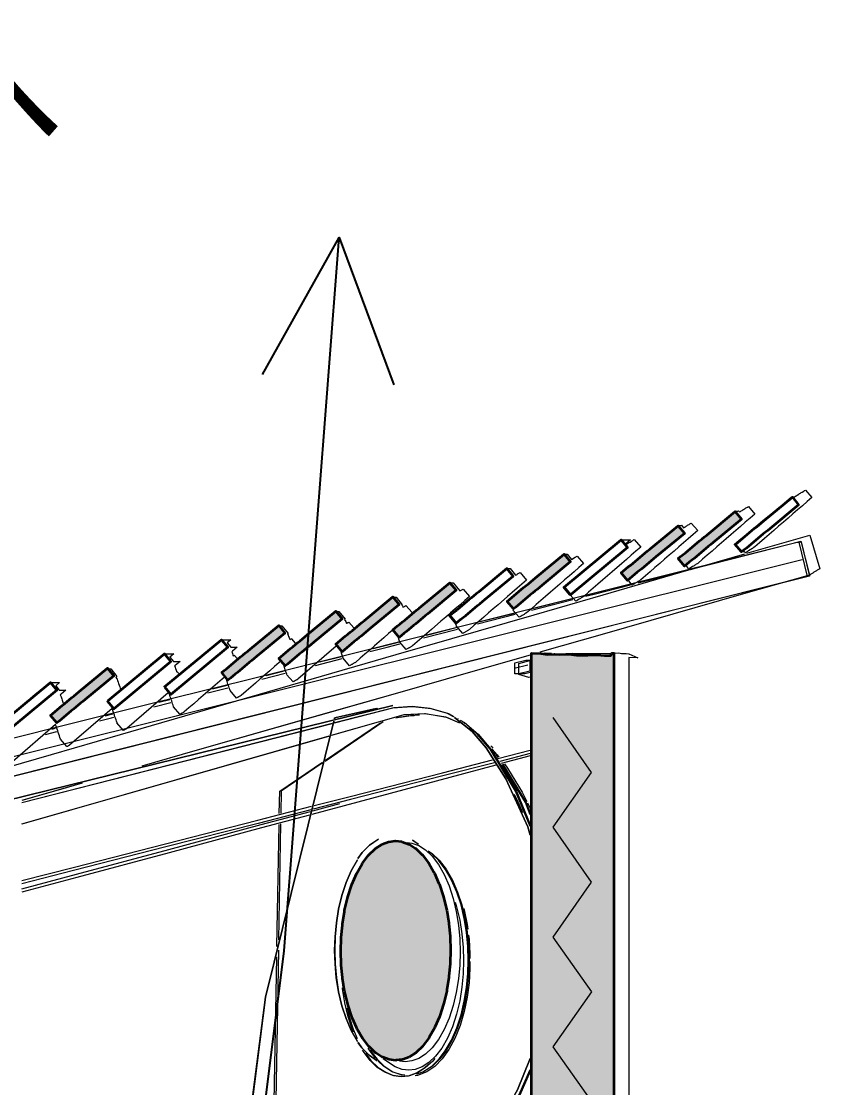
# Model space of a CAD drawing. Header units: millimetres. Extents: x 0 to 153524, y 0 to 59400.
# Drawn here: x 59021 to 60476, y 31650 to 33594 of the extents above; entities that cross this region are included whole.
import ezdxf

# ---------------------------------------------------------------- set-up
doc = ezdxf.new("R2010")
doc.units = ezdxf.units.MM
for name, color, linetype, lineweight in [('01_切断（構造・壁）', 7, 'Continuous', 35), ('03_切断（ガラス）', 5, 'Continuous', 13), ('05_断熱（仮）', 2, 'Continuous', 9), ('10_見えがかり', 7, 'Continuous', 13), ('12_見えがかり（ガラス）', 5, 'Continuous', 9)]:
    doc.layers.add(name, color=color, linetype=linetype, lineweight=lineweight)
doc.styles.add('JP', font='NotoSansCJKjp-Regular.otf')

msp = doc.modelspace()

# ---------------------------------------------------------------- hatches: boundary and pattern name
at = {"layer": '01_切断（構造・壁）'}
for points in [[(60217.9, 32614.7), (60217.9, 32614.7), (60222.2, 32618.3), (60226.6, 32621.9), (60230.9, 32625.4), (60235.2, 32629), (60239.5, 32632.6), (60243.9, 32636.2), (60248.2, 32639.8), (60252.5, 32643.3), (60256.9, 32646.9), (60261.2, 32650.5), (60265.5, 32654.1), (60269.8, 32657.7), (60321.8, 32700.6), (60321.8, 32700.6), (60321.8, 32700.6), (60333.3, 32686.8), (60333.2, 32686.7), (60281.3, 32643.8), (60277, 32640.2), (60272.6, 32636.6), (60268.3, 32633), (60264, 32629.5), (60259.7, 32625.9), (60255.3, 32622.3), (60251, 32618.7), (60246.7, 32615.1), (60242.4, 32611.6), (60238, 32608), (60233.7, 32604.4), (60229.4, 32600.8), (60229.4, 32600.8)], [(60125.4, 32574.9), (60125.4, 32574.9), (60113.9, 32588.7), (60118.2, 32592.3), (60122.6, 32595.9), (60126.9, 32599.5), (60131.2, 32603), (60135.5, 32606.6), (60139.9, 32610.2), (60144.2, 32613.8), (60148.5, 32617.4), (60152.9, 32621), (60157.2, 32624.5), (60161.5, 32628.1), (60165.8, 32631.7), (60217.8, 32674.6), (60217.8, 32674.7), (60217.8, 32674.7), (60229.3, 32660.8), (60229.2, 32660.7), (60177.3, 32617.8), (60173, 32614.2), (60168.6, 32610.7), (60164.3, 32607.1), (60160, 32603.5), (60155.7, 32599.9), (60151.3, 32596.3), (60147, 32592.8), (60142.7, 32589.2), (60138.4, 32585.6), (60134, 32582), (60129.7, 32578.4), (60125.4, 32574.9)], [(60009.8, 32622.7), (60009.8, 32622.7), (60021.3, 32608.9), (60021.2, 32608.8), (59969.3, 32565.9), (59965, 32562.3), (59960.7, 32558.7), (59956.3, 32555.1), (59952, 32551.6), (59947.7, 32548), (59943.3, 32544.4), (59939, 32540.8), (59934.7, 32537.2), (59930.4, 32533.7), (59926, 32530.1), (59921.7, 32526.5), (59917.4, 32522.9), (59917.4, 32522.9), (59905.9, 32536.8), (59910.2, 32540.4), (59914.6, 32544), (59918.9, 32547.5), (59923.2, 32551.1), (59927.5, 32554.7), (59931.9, 32558.3), (59936.2, 32561.9), (59940.5, 32565.4), (59944.9, 32569), (59949.2, 32572.6), (59953.5, 32576.2), (59957.9, 32579.8), (60009.8, 32622.7)], [(59801.8, 32570.8), (59801.8, 32570.8), (59813.3, 32556.9), (59813.2, 32556.9), (59761.3, 32513.9), (59757, 32510.4), (59752.7, 32506.8), (59748.3, 32503.2), (59744, 32499.6), (59739.7, 32496), (59735.3, 32492.5), (59731, 32488.9), (59726.7, 32485.3), (59722.4, 32481.7), (59718, 32478.1), (59713.7, 32474.6), (59709.4, 32471), (59709.4, 32471), (59697.9, 32484.9), (59702.2, 32488.4), (59706.6, 32492), (59710.9, 32495.6), (59715.2, 32499.2), (59719.5, 32502.8), (59723.9, 32506.3), (59728.2, 32509.9), (59732.5, 32513.5), (59736.9, 32517.1), (59741.2, 32520.7), (59745.5, 32524.2), (59749.9, 32527.8), (59801.8, 32570.8)], [(59697.8, 32544.8), (59697.8, 32544.8), (59709.3, 32531), (59709.2, 32530.9), (59657.3, 32488), (59653, 32484.4), (59648.7, 32480.8), (59644.3, 32477.2), (59640, 32473.6), (59635.7, 32470.1), (59631.3, 32466.5), (59627, 32462.9), (59622.7, 32459.3), (59618.4, 32455.7), (59614, 32452.2), (59609.7, 32448.6), (59605.4, 32445), (59605.4, 32445), (59593.9, 32458.9), (59598.2, 32462.5), (59602.6, 32466), (59606.9, 32469.6), (59611.2, 32473.2), (59615.5, 32476.8), (59619.9, 32480.4), (59624.2, 32483.9), (59628.5, 32487.5), (59632.9, 32491.1), (59637.2, 32494.7), (59641.5, 32498.3), (59645.9, 32501.9), (59697.8, 32544.8)], [(59489.9, 32432.9), (59489.9, 32432.9), (59494.2, 32436.5), (59498.6, 32440.1), (59502.9, 32443.7), (59507.2, 32447.2), (59511.5, 32450.8), (59515.9, 32454.4), (59520.2, 32458), (59524.5, 32461.6), (59528.9, 32465.1), (59533.2, 32468.7), (59537.5, 32472.3), (59541.9, 32475.9), (59593.8, 32518.8), (59593.8, 32518.9), (59593.8, 32518.9), (59605.3, 32505), (59605.2, 32504.9), (59553.3, 32462), (59549, 32458.4), (59544.7, 32454.8), (59540.3, 32451.3), (59536, 32447.7), (59531.7, 32444.1), (59527.3, 32440.5), (59523, 32436.9), (59518.7, 32433.4), (59514.4, 32429.8), (59510, 32426.2), (59505.7, 32422.6), (59501.4, 32419), (59501.4, 32419.1)], [(59489.8, 32492.9), (59489.8, 32492.9), (59501.3, 32479), (59501.2, 32479), (59449.3, 32436), (59445, 32432.5), (59440.7, 32428.9), (59436.3, 32425.3), (59432, 32421.7), (59427.7, 32418.1), (59423.3, 32414.5), (59419, 32411), (59414.7, 32407.4), (59410.4, 32403.8), (59406, 32400.2), (59401.7, 32396.7), (59397.4, 32393.1), (59397.4, 32393.1), (59385.9, 32406.9), (59390.2, 32410.5), (59394.6, 32414.1), (59398.9, 32417.7), (59403.2, 32421.3), (59407.5, 32424.8), (59411.9, 32428.4), (59416.2, 32432), (59420.5, 32435.6), (59424.9, 32439.2), (59429.2, 32442.8), (59433.5, 32446.3), (59437.9, 32449.9), (59489.8, 32492.9)], [(59950.2, 32358.7), (59950.2, 32442.3), (59967.5, 32441.6), (59979.9, 32440.2), (59992.3, 32440.5), (59992.3, 32440.5), (59992.7, 32440.5), (60001.5, 32440.1), (60018.6, 32440.4), (60032.2, 32438.9), (60043.8, 32439), (60053.3, 32438.5), (60070.3, 32439.1), (60083.5, 32438.3), (60095.3, 32438.2), (60096.7, 32442.1), (60099.9, 32442.3), (60100.2, 32442.3), (60100.2, 30335.5), (60100.2, 30250), (60099.2, 30250), (60098.9, 30250), (60084.5, 30250), (60078, 30250), (60060.7, 30250), (60052.6, 30250), (60038.8, 30250), (60023.7, 30250), (59998.3, 30250), (59989.1, 30250), (59985.8, 30250), (59950.2, 30250)], [(59177.8, 32415), (59177.8, 32415), (59189.3, 32401.1), (59189.2, 32401.1), (59137.3, 32358.1), (59133, 32354.5), (59128.7, 32351), (59124.3, 32347.4), (59120, 32343.8), (59115.7, 32340.2), (59111.3, 32336.6), (59107, 32333.1), (59102.7, 32329.5), (59098.4, 32325.9), (59094, 32322.3), (59089.7, 32318.7), (59085.4, 32315.2), (59085.4, 32315.2), (59073.9, 32329), (59078.2, 32332.6), (59082.6, 32336.2), (59086.9, 32339.8), (59091.2, 32343.4), (59095.5, 32346.9), (59099.9, 32350.5), (59104.2, 32354.1), (59108.5, 32357.7), (59112.9, 32361.3), (59117.2, 32364.8), (59121.5, 32368.4), (59125.9, 32372), (59177.8, 32415)], [(59802.2, 31924.3), (59802.9, 31902.2), (59802.9, 31900.2), (59802.3, 31878.2), (59802.2, 31876.1), (59800.1, 31853.5), (59799.9, 31851.4), (59796.2, 31828.7), (59795.9, 31826.6), (59790.6, 31804.4), (59790.2, 31802.4), (59783.3, 31781.5), (59782.7, 31779.5), (59774.4, 31760.5), (59773.6, 31758.8), (59764.1, 31742.2), (59763.2, 31740.7), (59752.8, 31727), (59751.8, 31725.7), (59740.8, 31715.2), (59739.7, 31714.2), (59728.4, 31706.9), (59727.3, 31706.2), (59716, 31702), (59715, 31701.6), (59703.9, 31700.3), (59702.9, 31700.2), (59691.9, 31701.5), (59690.9, 31701.6), (59679.6, 31705.8), (59678.5, 31706.2), (59667.2, 31713.6), (59666.1, 31714.2), (59655, 31724.8), (59654, 31725.7), (59643.6, 31739.4), (59642.6, 31740.7), (59633.1, 31757.2), (59632.2, 31758.8), (59623.9, 31777.8), (59623.2, 31779.5), (59616.3, 31800.4), (59615.7, 31802.4), (59610.4, 31824.5), (59609.9, 31826.6), (59606.3, 31849.3), (59605.9, 31851.4), (59603.8, 31874), (59603.6, 31876.1), (59603, 31898.2), (59602.9, 31900.2), (59603.6, 31922.2), (59603.6, 31924.3), (59605.8, 31946.9), (59605.9, 31949), (59609.6, 31971.7), (59609.9, 31973.8), (59615.2, 31995.9), (59615.7, 31998), (59622.5, 32018.9), (59623.2, 32020.8), (59631.4, 32039.9), (59632.2, 32041.6), (59641.7, 32058.2), (59642.6, 32059.7), (59653.1, 32073.4), (59654, 32074.6), (59665.1, 32085.2), (59666.1, 32086.1), (59677.5, 32093.5), (59678.5, 32094.1), (59689.8, 32098.3), (59690.9, 32098.7), (59701.9, 32100.1), (59702.9, 32100.2), (59713.9, 32098.9), (59715, 32098.7), (59726.3, 32094.5), (59727.3, 32094.1), (59738.7, 32086.8), (59739.7, 32086.1), (59750.8, 32075.6), (59751.8, 32074.6), (59762.3, 32061), (59763.2, 32059.7), (59772.8, 32043.1), (59773.6, 32041.6), (59781.9, 32022.6), (59782.7, 32020.8), (59789.5, 31999.9), (59790.2, 31998), (59795.4, 31975.9), (59795.9, 31973.8), (59799.6, 31951.1), (59799.9, 31949), (59802, 31926.4)]]:
    msp.add_hatch(color=7, dxfattribs=at).paths.add_polyline_path(points)
at = {"layer": '05_断熱（仮）', "true_color": 0xf3d98b}
msp.add_hatch(color=8, dxfattribs=at).paths.add_polyline_path([(59975.2, 32415.6), (59977.2, 32415.4), (59980.5, 32415.2), (59980.6, 32415.2), (59992.5, 32415.5), (60000.5, 32415.2), (60001.8, 32415.1), (60017.4, 32415.4), (60029.5, 32414), (60032.3, 32413.9), (60043.2, 32414), (60052, 32413.5), (60054.2, 32413.5), (60070, 32414.1), (60075.1, 32413.8), (60075.2, 30335.5), (60075.2, 30275), (59975.2, 30275)])

# ---------------------------------------------------------------- linework, layer by layer
at = {"layer": '01_切断（構造・壁）'}
for points in [[(60321.9, 32640.7), (60326.2, 32644.2), (60330.6, 32647.8), (60334.9, 32651.4), (60339.2, 32655), (60343.5, 32658.6), (60347.9, 32662.1), (60352.2, 32665.7), (60356.5, 32669.3), (60360.9, 32672.9), (60365.2, 32676.5), (60369.5, 32680.1), (60373.8, 32683.6), (60425.8, 32726.6), (60425.8, 32726.6), (60425.8, 32726.6), (60437.3, 32712.7), (60437.2, 32712.7), (60385.3, 32669.8), (60381, 32666.2), (60376.6, 32662.6), (60372.3, 32659), (60368, 32655.4), (60363.7, 32651.9), (60359.3, 32648.3), (60355, 32644.7), (60350.7, 32641.1), (60346.3, 32637.5), (60342, 32634), (60337.7, 32630.4), (60333.4, 32626.8)], [(60217.9, 32614.7), (60217.9, 32614.7), (60222.2, 32618.3), (60226.6, 32621.9), (60230.9, 32625.4), (60235.2, 32629), (60239.5, 32632.6), (60243.9, 32636.2), (60248.2, 32639.8), (60252.5, 32643.3), (60256.9, 32646.9), (60261.2, 32650.5), (60265.5, 32654.1), (60269.8, 32657.7), (60321.8, 32700.6), (60321.8, 32700.6), (60321.8, 32700.6), (60333.3, 32686.8), (60333.2, 32686.7), (60281.3, 32643.8), (60277, 32640.2), (60272.6, 32636.6), (60268.3, 32633), (60264, 32629.5), (60259.7, 32625.9), (60255.3, 32622.3), (60251, 32618.7), (60246.7, 32615.1), (60242.4, 32611.6), (60238, 32608), (60233.7, 32604.4), (60229.4, 32600.8), (60229.4, 32600.8), (60217.9, 32614.7)], [(60125.4, 32574.9), (60125.4, 32574.9), (60113.9, 32588.7), (60118.2, 32592.3), (60122.6, 32595.9), (60126.9, 32599.5), (60131.2, 32603), (60135.5, 32606.6), (60139.9, 32610.2), (60144.2, 32613.8), (60148.5, 32617.4), (60152.9, 32621), (60157.2, 32624.5), (60161.5, 32628.1), (60165.8, 32631.7), (60217.8, 32674.6), (60217.8, 32674.7), (60217.8, 32674.7), (60229.3, 32660.8), (60229.2, 32660.7), (60177.3, 32617.8), (60173, 32614.2), (60168.6, 32610.7), (60164.3, 32607.1), (60160, 32603.5), (60155.7, 32599.9), (60151.3, 32596.3), (60147, 32592.8), (60142.7, 32589.2), (60138.4, 32585.6), (60134, 32582), (60129.7, 32578.4), (60125.4, 32574.9), (60125.4, 32574.9)], [(60009.9, 32562.8), (60009.9, 32562.8), (60009.9, 32562.8), (60009.9, 32562.8), (60009.9, 32562.8), (60009.9, 32562.8), (60009.9, 32562.8), (60113.8, 32648.7), (60113.8, 32648.7), (60125.3, 32634.8), (60021.4, 32548.9), (60021.4, 32548.9), (60021.4, 32548.9), (60021.4, 32548.9), (60021.4, 32548.9), (60021.4, 32548.9), (60021.4, 32548.9), (60021.4, 32548.9), (60021.4, 32548.9), (60021.4, 32548.9)], [(60321.9, 32640.7), (60333.4, 32626.8), (60333.4, 32626.8)], [(60009.8, 32622.7), (60009.8, 32622.7), (60021.3, 32608.9), (60021.2, 32608.8), (59969.3, 32565.9), (59965, 32562.3), (59960.7, 32558.7), (59956.3, 32555.1), (59952, 32551.6), (59947.7, 32548), (59943.3, 32544.4), (59939, 32540.8), (59934.7, 32537.2), (59930.4, 32533.7), (59926, 32530.1), (59921.7, 32526.5), (59917.4, 32522.9), (59917.4, 32522.9), (59905.9, 32536.8), (59910.2, 32540.4), (59914.6, 32544), (59918.9, 32547.5), (59923.2, 32551.1), (59927.5, 32554.7), (59931.9, 32558.3), (59936.2, 32561.9), (59940.5, 32565.4), (59944.9, 32569), (59949.2, 32572.6), (59953.5, 32576.2), (59957.9, 32579.8), (60009.8, 32622.7), (60009.8, 32622.7)], [(59813.4, 32497), (59817.7, 32500.5), (59822, 32504.1), (59826.4, 32507.7), (59830.7, 32511.3), (59835, 32514.8), (59839.3, 32518.4), (59843.7, 32522), (59848, 32525.6), (59852.3, 32529.2), (59856.7, 32532.7), (59861, 32536.3), (59865.3, 32539.9), (59917.2, 32582.8), (59917.3, 32582.9), (59905.8, 32596.8), (59905.8, 32596.8), (59905.8, 32596.7), (59853.9, 32553.8), (59849.5, 32550.2), (59845.2, 32546.6), (59840.9, 32543), (59836.5, 32539.5), (59832.2, 32535.9), (59827.9, 32532.3), (59823.5, 32528.7), (59819.2, 32525.1), (59814.9, 32521.6)], [(59801.8, 32570.8), (59801.8, 32570.8), (59813.3, 32556.9), (59813.2, 32556.9), (59761.3, 32513.9), (59757, 32510.4), (59752.7, 32506.8), (59748.3, 32503.2), (59744, 32499.6), (59739.7, 32496), (59735.3, 32492.5), (59731, 32488.9), (59726.7, 32485.3), (59722.4, 32481.7), (59718, 32478.1), (59713.7, 32474.6), (59709.4, 32471), (59709.4, 32471), (59697.9, 32484.9), (59702.2, 32488.4), (59706.6, 32492), (59710.9, 32495.6), (59715.2, 32499.2), (59719.5, 32502.8), (59723.9, 32506.3), (59728.2, 32509.9), (59732.5, 32513.5), (59736.9, 32517.1), (59741.2, 32520.7), (59745.5, 32524.2), (59749.9, 32527.8), (59801.8, 32570.8), (59801.8, 32570.8)], [(60009.9, 32562.8), (60021.4, 32548.9), (60021.4, 32548.9)], [(59697.8, 32544.8), (59697.8, 32544.8), (59709.3, 32531), (59709.2, 32530.9), (59657.3, 32488), (59653, 32484.4), (59648.7, 32480.8), (59644.3, 32477.2), (59640, 32473.6), (59635.7, 32470.1), (59631.3, 32466.5), (59627, 32462.9), (59622.7, 32459.3), (59618.4, 32455.7), (59614, 32452.2), (59609.7, 32448.6), (59605.4, 32445), (59605.4, 32445), (59593.9, 32458.9), (59598.2, 32462.5), (59602.6, 32466), (59606.9, 32469.6), (59611.2, 32473.2), (59615.5, 32476.8), (59619.9, 32480.4), (59624.2, 32483.9), (59628.5, 32487.5), (59632.9, 32491.1), (59637.2, 32494.7), (59641.5, 32498.3), (59645.9, 32501.9), (59697.8, 32544.8), (59697.8, 32544.8)], [(59489.9, 32432.9), (59489.9, 32432.9), (59494.2, 32436.5), (59498.6, 32440.1), (59502.9, 32443.7), (59507.2, 32447.2), (59511.5, 32450.8), (59515.9, 32454.4), (59520.2, 32458), (59524.5, 32461.6), (59528.9, 32465.1), (59533.2, 32468.7), (59537.5, 32472.3), (59541.9, 32475.9), (59593.8, 32518.8), (59593.8, 32518.9), (59593.8, 32518.9), (59605.3, 32505), (59605.2, 32504.9), (59553.3, 32462), (59549, 32458.4), (59544.7, 32454.8), (59540.3, 32451.3), (59536, 32447.7), (59531.7, 32444.1), (59527.3, 32440.5), (59523, 32436.9), (59518.7, 32433.4), (59514.4, 32429.8), (59510, 32426.2), (59505.7, 32422.6), (59501.4, 32419), (59501.4, 32419.1), (59489.9, 32432.9)], [(59801.9, 32510.8), (59806.2, 32514.4), (59810.6, 32518), (59814.9, 32521.6)], [(59801.9, 32510.8), (59813.4, 32497), (59813.4, 32497)], [(59489.8, 32492.9), (59489.8, 32492.9), (59501.3, 32479), (59501.2, 32479), (59449.3, 32436), (59445, 32432.5), (59440.7, 32428.9), (59436.3, 32425.3), (59432, 32421.7), (59427.7, 32418.1), (59423.3, 32414.5), (59419, 32411), (59414.7, 32407.4), (59410.4, 32403.8), (59406, 32400.2), (59401.7, 32396.7), (59397.4, 32393.1), (59397.4, 32393.1), (59385.9, 32406.9), (59390.2, 32410.5), (59394.6, 32414.1), (59398.9, 32417.7), (59403.2, 32421.3), (59407.5, 32424.8), (59411.9, 32428.4), (59416.2, 32432), (59420.5, 32435.6), (59424.9, 32439.2), (59429.2, 32442.8), (59433.5, 32446.3), (59437.9, 32449.9), (59489.8, 32492.9), (59489.8, 32492.9)], [(59281.9, 32381), (59281.9, 32381), (59281.9, 32381), (59281.9, 32381), (59281.9, 32381), (59281.9, 32381), (59281.9, 32381), (59385.8, 32466.9), (59385.8, 32466.9), (59397.3, 32453.1), (59293.4, 32367.2), (59293.4, 32367.1), (59293.4, 32367.1), (59293.4, 32367.1), (59293.4, 32367.1), (59293.4, 32367.1), (59293.4, 32367.1), (59293.4, 32367.1), (59293.4, 32367.1), (59293.4, 32367.1)], [(59189.4, 32341.2), (59293.3, 32427.1), (59281.8, 32441), (59281.8, 32441), (59177.9, 32355), (59177.9, 32355), (59177.9, 32355), (59177.9, 32355), (59177.9, 32355), (59177.9, 32355), (59177.9, 32355)], [(59950.2, 32358.7), (59950.2, 32442.3), (59967.5, 32441.6), (59979.9, 32440.2), (59992.3, 32440.5), (59992.3, 32440.5), (59992.7, 32440.5), (60001.5, 32440.1), (60018.6, 32440.4), (60032.2, 32438.9), (60043.8, 32439), (60053.3, 32438.5), (60070.3, 32439.1), (60083.5, 32438.3), (60095.3, 32438.2), (60096.7, 32442.1), (60099.9, 32442.3), (60100.2, 32442.3), (60100.2, 30335.5)], [(59177.8, 32415), (59177.8, 32415), (59189.3, 32401.1), (59189.2, 32401.1), (59137.3, 32358.1), (59133, 32354.5), (59128.7, 32351), (59124.3, 32347.4), (59120, 32343.8), (59115.7, 32340.2), (59111.3, 32336.6), (59107, 32333.1), (59102.7, 32329.5), (59098.4, 32325.9), (59094, 32322.3), (59089.7, 32318.7), (59085.4, 32315.2), (59085.4, 32315.2), (59073.9, 32329), (59078.2, 32332.6), (59082.6, 32336.2), (59086.9, 32339.8), (59091.2, 32343.4), (59095.5, 32346.9), (59099.9, 32350.5), (59104.2, 32354.1), (59108.5, 32357.7), (59112.9, 32361.3), (59117.2, 32364.8), (59121.5, 32368.4), (59125.9, 32372), (59177.8, 32415), (59177.8, 32415)], [(58969.9, 32303.1), (58969.9, 32303.1), (58969.9, 32303.1), (58969.9, 32303.1), (58969.9, 32303.1), (58969.9, 32303.1), (58969.9, 32303.1), (59073.8, 32389), (59073.8, 32389), (59085.3, 32375.1), (58981.4, 32289.3), (58981.4, 32289.2), (58981.4, 32289.2), (58981.4, 32289.2), (58981.4, 32289.2), (58981.4, 32289.2), (58981.4, 32289.2), (58981.4, 32289.2), (58981.4, 32289.2), (58981.4, 32289.2)], [(59281.9, 32381), (59293.4, 32367.1), (59293.4, 32367.1)], [(59177.9, 32355), (59189.4, 32341.1), (59189.4, 32341.1)], [(59950.2, 30250), (59950.2, 32358.7)], [(59802.2, 31924.3), (59802.9, 31902.2), (59802.9, 31900.2), (59802.3, 31878.2), (59802.2, 31876.1), (59800.1, 31853.5), (59799.9, 31851.4), (59796.2, 31828.7), (59795.9, 31826.6), (59790.6, 31804.4), (59790.2, 31802.4), (59783.3, 31781.5), (59782.7, 31779.5), (59774.4, 31760.5), (59773.6, 31758.8), (59764.1, 31742.2), (59763.2, 31740.7), (59752.8, 31727), (59751.8, 31725.7), (59740.8, 31715.2), (59739.7, 31714.2), (59728.4, 31706.9), (59727.3, 31706.2), (59716, 31702), (59715, 31701.6), (59703.9, 31700.3), (59702.9, 31700.2), (59691.9, 31701.5), (59690.9, 31701.6), (59679.6, 31705.8), (59678.5, 31706.2), (59667.2, 31713.6), (59666.1, 31714.2), (59655, 31724.8), (59654, 31725.7), (59643.6, 31739.4), (59642.6, 31740.7), (59633.1, 31757.2), (59632.2, 31758.8), (59623.9, 31777.8), (59623.2, 31779.5), (59616.3, 31800.4), (59615.7, 31802.4), (59610.4, 31824.5), (59609.9, 31826.6), (59606.3, 31849.3), (59605.9, 31851.4), (59603.8, 31874), (59603.6, 31876.1), (59603, 31898.2), (59602.9, 31900.2), (59603.6, 31922.2), (59603.6, 31924.3), (59605.8, 31946.9), (59605.9, 31949), (59609.6, 31971.7), (59609.9, 31973.8), (59615.2, 31995.9), (59615.7, 31998), (59622.5, 32018.9), (59623.2, 32020.8), (59631.4, 32039.9), (59632.2, 32041.6), (59641.7, 32058.2), (59642.6, 32059.7), (59653.1, 32073.4), (59654, 32074.6), (59665.1, 32085.2), (59666.1, 32086.1), (59677.5, 32093.5), (59678.5, 32094.1), (59689.8, 32098.3), (59690.9, 32098.7), (59701.9, 32100.1), (59702.9, 32100.2), (59713.9, 32098.9), (59715, 32098.7), (59726.3, 32094.5), (59727.3, 32094.1), (59738.7, 32086.8), (59739.7, 32086.1), (59750.8, 32075.6), (59751.8, 32074.6), (59762.3, 32061), (59763.2, 32059.7), (59772.8, 32043.1), (59773.6, 32041.6), (59781.9, 32022.6), (59782.7, 32020.8), (59789.5, 31999.9), (59790.2, 31998), (59795.4, 31975.9), (59795.9, 31973.8), (59799.6, 31951.1), (59799.9, 31949), (59802, 31926.4), (59802.2, 31924.3)]]:
    msp.add_lwpolyline(points, dxfattribs=at)
at = {"layer": '03_切断（ガラス）'}
for points in [[(58433.7, 32111.4), (60443.7, 32613.3)], [(59943.8, 32420.5), (59919.1, 32414.3)]]:
    msp.add_lwpolyline(points, dxfattribs=at)
at = {"layer": '05_断熱（仮）'}
msp.add_lwpolyline([(59990.2, 30325), (60060.2, 30425), (59990.2, 30525), (60060.2, 30625), (59990.2, 30725), (60060.2, 30825), (59990.2, 30925), (60060.2, 31025), (59990.2, 31125), (60060.2, 31225), (59990.2, 31325), (60060.2, 31425), (59990.2, 31525), (60060.2, 31625), (59990.2, 31725), (60060.2, 31825), (59990.2, 31925), (60060.1, 32025), (59990.2, 32125), (60060.1, 32225), (59990.2, 32325)], dxfattribs=at)
at = {"layer": '10_見えがかり'}
for points in [[(60320.4, 32640.7), (60320.5, 32640.8), (60320.4, 32641), (60329, 32648.2), (60337.7, 32655.4), (60346.4, 32662.5), (60355, 32669.7), (60363.7, 32676.9), (60372.3, 32684.1), (60381, 32691.2), (60389.7, 32698.4), (60398.3, 32705.6), (60407, 32712.8), (60415.6, 32719.9), (60424.3, 32727.1), (60424.9, 32727.1), (60425.5, 32727.1), (60426.1, 32727.2), (60426.7, 32727.2), (60427.3, 32727.2), (60428, 32727.2), (60428.6, 32727.2), (60429.2, 32727.2), (60429.9, 32727.2), (60431.7, 32728.7), (60431.8, 32728.5), (60433, 32729.3), (60434.5, 32730.2), (60437.5, 32732.1), (60439, 32733.1), (60440.6, 32734), (60442.1, 32735), (60443.6, 32735.9), (60446.6, 32737.8), (60448.1, 32738.8), (60449.6, 32739.7), (60461.4, 32726.1), (60452.8, 32718.6), (60444.1, 32711.1), (60435.4, 32703.6), (60426.8, 32696.1), (60418.1, 32688.6), (60409.5, 32681.1), (60400.8, 32673.6), (60392.1, 32666.1), (60383.5, 32658.6), (60374.8, 32651.1), (60366.2, 32643.6), (60357.5, 32636.1), (60354.6, 32634.3), (60353.2, 32633.4), (60351.8, 32632.5), (60350.3, 32631.6), (60348.9, 32630.7), (60346, 32628.9), (60344.6, 32628), (60343.2, 32627.1), (60341.7, 32626.2), (60340.3, 32625.3), (60338.6, 32627.3), (60338, 32627.3), (60337.3, 32627.2), (60336.7, 32627.2), (60336.1, 32627.2), (60335.4, 32627.2), (60334.9, 32626.8), (60333.4, 32626.8), (60331.8, 32626.8), (60320.4, 32640.7)], [(60324.1, 32701.1), (60324.6, 32701.1), (60325.2, 32701.1), (60325.8, 32701.1), (60326.5, 32701.1), (60327.7, 32702), (60329.6, 32699.7), (60331.3, 32700.7), (60332.7, 32701.6), (60334.2, 32702.5), (60335.6, 32703.4), (60337, 32704.3), (60338.5, 32705.2), (60339.9, 32706.1), (60341.3, 32707), (60342.8, 32707.9), (60344.2, 32708.7), (60345.7, 32709.6), (60357.4, 32696), (60348.8, 32688.5), (60340.1, 32681), (60331.5, 32673.5), (60322.8, 32666), (60314.1, 32658.5), (60305.5, 32651), (60296.8, 32643.5), (60288.2, 32636), (60279.5, 32628.5), (60270.8, 32621), (60262.2, 32613.5), (60253.5, 32606), (60252.2, 32605.2), (60250.8, 32604.3), (60249.5, 32603.5), (60248.1, 32602.7), (60246.7, 32601.8), (60245.4, 32601), (60244, 32600.2), (60241.3, 32598.5), (60240, 32597.6), (60238.6, 32596.8), (60237.3, 32596), (60232.8, 32601.1)], [(60220.2, 32674.9), (60221.2, 32675), (60221.8, 32675), (60223.2, 32675), (60223.7, 32675.4), (60227.4, 32670.9), (60229.5, 32672.1), (60230.8, 32672.9), (60232.2, 32673.8), (60233.5, 32674.6), (60234.9, 32675.4), (60236.2, 32676.2), (60237.6, 32677.1), (60239, 32677.9), (60240.3, 32678.7), (60241.7, 32679.5), (60253.4, 32665.9), (60244.8, 32658.4), (60236.1, 32650.9), (60227.5, 32643.4), (60218.8, 32635.9), (60210.2, 32628.4), (60201.5, 32620.9), (60192.8, 32613.4), (60184.2, 32605.9), (60175.5, 32598.4), (60166.9, 32590.9), (60158.2, 32583.4), (60149.5, 32575.9), (60148.3, 32575.2), (60147, 32574.4), (60144.4, 32572.8), (60143.2, 32572), (60140.6, 32570.5), (60139.3, 32569.7), (60138, 32568.9), (60136.8, 32568.1), (60135.5, 32567.4), (60134.2, 32566.6), (60127.7, 32574.2)], [(60008.4, 32562.6), (60008.4, 32562.7), (60008.4, 32562.8), (60025.7, 32577.1), (60034.4, 32584.3), (60051.7, 32598.6), (60060.3, 32605.7), (60069, 32612.9), (60077.7, 32620.1), (60086.3, 32627.2), (60091.6, 32631.6), (60095, 32634.4), (60112.3, 32648.7), (60112.9, 32648.8), (60113.5, 32648.8), (60114.1, 32648.8), (60114.7, 32648.8), (60115.3, 32648.8), (60116, 32648.8), (60116.6, 32648.8), (60117.2, 32648.8), (60117.8, 32648.8), (60118.4, 32648.8), (60119, 32648.9), (60119.6, 32648.9), (60119.8, 32648.7), (60122.9, 32648.7), (60124.5, 32648.7), (60126, 32648.7), (60127.5, 32648.7), (60129, 32648.7), (60130.6, 32648.7), (60121.6, 32641.2), (60122.3, 32640.2), (60127.5, 32643.3), (60128.7, 32644.1), (60130, 32644.8), (60132.6, 32646.4), (60135.1, 32647.9), (60136.4, 32648.7), (60137.7, 32649.5), (60149.5, 32635.8), (60140.8, 32628.3), (60132.1, 32620.8), (60123.5, 32613.3), (60114.8, 32605.8), (60097.5, 32590.8), (60088.8, 32583.3), (60080.2, 32575.8), (60071.5, 32568.3), (60062.9, 32560.8), (60054.2, 32553.3), (60045.6, 32545.8), (60044.4, 32545.1), (60043.2, 32544.4), (60042, 32543.7), (60040.8, 32543), (60039.6, 32542.2), (60038.4, 32541.5), (60037.2, 32540.8), (60036, 32540.1), (60033.6, 32538.6), (60032.4, 32537.9), (60031.2, 32537.2), (60021.1, 32548.8), (60020.5, 32548.8), (60019.9, 32548.8), (60008.4, 32562.6)], [(60012.5, 32622.7), (60012.6, 32622.7), (60013.2, 32622.7), (60013.8, 32622.7), (60014.4, 32622.7), (60015.6, 32622.7), (60023.4, 32613.3), (60030.1, 32617.2), (60031.3, 32617.9), (60032.5, 32618.7), (60033.7, 32619.4), (60045.5, 32605.8), (60036.8, 32598.3), (60028.2, 32590.8), (60019.5, 32583.3), (60010.8, 32575.8), (60002.2, 32568.3), (59993.5, 32560.8), (59984.9, 32553.3), (59976.2, 32545.8), (59967.5, 32538.3), (59958.9, 32530.8), (59950.2, 32523.3), (59941.6, 32515.8), (59940.4, 32515.1), (59938.2, 32513.8), (59937.1, 32513.1), (59936, 32512.4), (59933.7, 32511.1), (59931.5, 32509.8), (59929.3, 32508.5), (59928.1, 32507.8), (59916.7, 32521)], [(59800.4, 32510.8), (59809, 32518), (59817.7, 32525.2), (59826.4, 32532.3), (59835, 32539.5), (59843.7, 32546.6), (59852.3, 32553.8), (59861, 32561), (59869.7, 32568.1), (59878.3, 32575.3), (59887, 32582.5), (59895.6, 32589.6), (59904.3, 32596.8), (59905.8, 32596.8), (59907.3, 32596.8), (59907.5, 32596.5), (59908.6, 32596.6), (59909.2, 32596.6), (59909.8, 32596.6), (59910.4, 32596.6), (59911, 32596.6), (59911.6, 32596.6), (59921.6, 32584.6), (59923, 32585.4), (59924.1, 32586), (59925.2, 32586.7), (59926.3, 32587.3), (59927.5, 32588), (59928.6, 32588.6), (59929.7, 32589.3), (59941.5, 32575.7), (59932.8, 32568.2), (59924.2, 32560.7), (59915.5, 32553.2), (59906.8, 32545.7), (59889.5, 32530.7), (59880.9, 32523.2), (59872.2, 32515.7), (59863.6, 32508.2), (59854.9, 32500.7), (59846.2, 32493.2), (59837.6, 32485.7), (59836.5, 32485.1), (59835.5, 32484.4), (59834.5, 32483.8), (59833.4, 32483.2), (59832.4, 32482.6), (59831.3, 32482), (59830.3, 32481.4), (59829.3, 32480.8), (59828.2, 32480.2), (59827.2, 32479.6), (59826.1, 32479), (59825.1, 32478.4), (59813.3, 32492), (59813.6, 32492.2), (59813.1, 32493.6), (59812.6, 32495), (59812.3, 32496), (59800.4, 32510.4), (59800.6, 32510.6), (59800.4, 32510.8)], [(59804.7, 32570.4), (59805.2, 32570.4), (59806.4, 32570.5), (59807, 32570.5), (59807.6, 32570.5), (59819.8, 32555.8), (59821.6, 32556.8), (59822.6, 32557.4), (59823.6, 32558), (59824.7, 32558.6), (59825.7, 32559.2), (59837.5, 32545.6), (59828.8, 32538.1), (59820.2, 32530.6), (59811.5, 32523.1), (59802.9, 32515.6), (59799.1, 32512.3), (59799.1, 32512.3), (59794.2, 32508.1), (59785.5, 32500.6), (59768.2, 32485.6), (59759.6, 32478.1), (59750.9, 32470.6), (59742.2, 32463.1), (59733.6, 32455.6), (59732.6, 32455), (59731.7, 32454.5), (59730.7, 32453.9), (59729.7, 32453.4), (59728.8, 32452.8), (59727.8, 32452.3), (59726.9, 32451.7), (59725.9, 32451.2), (59724.9, 32450.6), (59724, 32450.1), (59723, 32449.5), (59722.1, 32449), (59710.3, 32462.6), (59710.6, 32462.8), (59710, 32464.4), (59709.4, 32466.1), (59708.9, 32467.7), (59708.3, 32469.3), (59708.3, 32469.3)], [(59700.8, 32544.3), (59701.2, 32544.3), (59702.4, 32544.3), (59703, 32544.3), (59703.6, 32544.4), (59715.1, 32530.5), (59714.1, 32529.7), (59715.2, 32528.4), (59716.1, 32525.9), (59717.9, 32526.9), (59718.8, 32527.5), (59719.8, 32528), (59721.7, 32529.1), (59732.8, 32516.3)], [(59597, 32518.2), (59597.2, 32518.2), (59597.8, 32518.2), (59598.4, 32518.2), (59599.6, 32518.2), (59611.1, 32504.4), (59609.9, 32503.4), (59611.2, 32501.8), (59611.9, 32499.9), (59612.5, 32498.1), (59613.1, 32496.4), (59614.2, 32497.1), (59616, 32498), (59616.9, 32498.5), (59617.7, 32499), (59626.7, 32488.6)], [(59493.1, 32492.1), (59493.2, 32492.1), (59493.8, 32492.1), (59494.4, 32492.1), (59495, 32492.1), (59495.6, 32492.1), (59507.1, 32478.2), (59505.6, 32477), (59507.2, 32475.1), (59507.9, 32473), (59508.7, 32471), (59509.4, 32468.9), (59510.1, 32466.9), (59511.3, 32467.6), (59513, 32468.5), (59513.8, 32468.9), (59513.1, 32468.3), (59520, 32460.4)], [(59696.5, 32483.4), (59690.2, 32478), (59681.6, 32470.5), (59672.9, 32463), (59664.2, 32455.5), (59655.6, 32448), (59646.9, 32440.5), (59638.3, 32433), (59629.6, 32425.5), (59628.7, 32425), (59627.8, 32424.5), (59627, 32424), (59626.1, 32423.5), (59625.2, 32423), (59624.3, 32422.5), (59623.4, 32422), (59622.6, 32421.5), (59621.7, 32421), (59620.8, 32420.5), (59619.9, 32420), (59619, 32419.5), (59607.2, 32433.1), (59607.5, 32433.3), (59606.2, 32437.1), (59605.6, 32438.9), (59604.9, 32440.8), (59604.3, 32442.6), (59603.9, 32443.6)], [(59181.5, 32413.7), (59181.8, 32413.7), (59183.7, 32413.7), (59195.1, 32399.9), (59192.9, 32398), (59195.2, 32395.2), (59196.2, 32392.4), (59197.2, 32389.6), (59198.1, 32386.8), (59199.1, 32384), (59200.1, 32381.2), (59200.9, 32378.8), (59202.6, 32376.7), (59211, 32383.7), (59219.7, 32390.8), (59228.3, 32398), (59237, 32405.1), (59245.7, 32412.3), (59280.3, 32441), (59287.9, 32440.9), (59289.5, 32440.9), (59291, 32440.9), (59292.5, 32440.9), (59294, 32440.9), (59295.6, 32440.9), (59297.1, 32440.9), (59298.6, 32440.9), (59291.6, 32435.1), (59298.2, 32427.1), (59299.4, 32427.1), (59300.9, 32427.1), (59302.5, 32427.1), (59304, 32427.1), (59305.5, 32427.1), (59307, 32427.1), (59308.6, 32427), (59310.1, 32427), (59301.4, 32419.9), (59300.2, 32418.9), (59301, 32416.7), (59301.9, 32414.2), (59302.8, 32411.6), (59304.1, 32407.8), (59305.1, 32408.4), (59308.6, 32404.4), (59315, 32409.6), (59323.7, 32416.8), (59341, 32431.1), (59349.7, 32438.3), (59358.3, 32445.4), (59367, 32452.6), (59375.6, 32459.8), (59384.3, 32466.9), (59387.4, 32466.9), (59388.9, 32466.9), (59390.4, 32466.9), (59391.9, 32466.9), (59393.5, 32466.9), (59395, 32466.9), (59396.5, 32466.9), (59401.1, 32466.9), (59402.6, 32466.9), (59395.7, 32461.1), (59402.4, 32453), (59403.4, 32453), (59404.9, 32453), (59406.5, 32453), (59409.5, 32453), (59414.1, 32453), (59405.4, 32445.8), (59404.4, 32445), (59404.8, 32443.8), (59405.6, 32441.5), (59406.4, 32439.2), (59407.1, 32437.4), (59408.3, 32438.1), (59409, 32438.4), (59409.8, 32438.8), (59409.2, 32438.3), (59414, 32432.8)], [(59594.4, 32455.1), (59524.8, 32394.9), (59523.8, 32394.4), (59523.2, 32394), (59522.4, 32393.6), (59521.8, 32393.2), (59520.4, 32392.5), (59520, 32392.3), (59519.2, 32391.8), (59518.5, 32391.4), (59518.2, 32391.3), (59517.6, 32390.9), (59516.8, 32390.5), (59516, 32390), (59504.2, 32403.6), (59504.5, 32403.9), (59503.8, 32406), (59503, 32408.1), (59502.3, 32410.2), (59501.6, 32412.2), (59500.8, 32414.3), (59500.1, 32416.4), (59499.5, 32418.1)], [(59974.3, 32442.6), (59975.4, 32442.7), (59986.7, 32442.1)], [(60013.1, 32441.6), (60025, 32442.4), (60041.6, 32441.6), (60058.8, 32441.6), (60094.6, 32442.2)], [(60102.1, 32442.8), (60102.8, 32443), (60102.8, 32442.2), (60109.9, 32443.1), (60114.2, 32441.6), (60122.9, 32442), (60127.9, 32441.1), (60144.1, 32433.6), (60127.9, 32434.3), (60127.9, 30250), (60102.2, 30250)], [(59492.5, 32426.7), (59490.9, 32425.3), (59482.2, 32417.8), (59473.6, 32410.3), (59456.3, 32395.3), (59447.6, 32387.8), (59438.9, 32380.3), (59430.3, 32372.8), (59421.6, 32365.3), (59420.2, 32364.5), (59419.5, 32364.1), (59418.7, 32363.7), (59418, 32363.3), (59417.3, 32362.9), (59416.6, 32362.5), (59415.8, 32362.1), (59415.1, 32361.7), (59414.4, 32361.3), (59413.7, 32360.9), (59413, 32360.5), (59401.2, 32374.2), (59401.4, 32374.4), (59399.8, 32379.1), (59399, 32381.4), (59398.2, 32383.7), (59397.4, 32386), (59396.6, 32388.4), (59395.8, 32390.7), (59395.1, 32392.7)], [(59390.5, 32398.3), (59386.9, 32395.2), (59378.3, 32387.7), (59369.6, 32380.2), (59360.9, 32372.7), (59352.3, 32365.2), (59343.6, 32357.7), (59335, 32350.2), (59326.3, 32342.7), (59317.6, 32335.2), (59316.4, 32334.5), (59315.7, 32334.2), (59315.1, 32333.8), (59313.8, 32333.1), (59313.1, 32332.8), (59312.5, 32332.4), (59311.9, 32332.1), (59311.2, 32331.7), (59310.6, 32331.4), (59309.9, 32331), (59298.1, 32344.7), (59298.4, 32344.9), (59297.5, 32347.5), (59296.6, 32350), (59295.7, 32352.6), (59294.9, 32355.2), (59294, 32357.7), (59293.1, 32360.3), (59292.2, 32362.8), (59291.3, 32365.4), (59290.6, 32367.4), (59288.4, 32370.1), (59213.1, 32304.8), (59212.5, 32304.5), (59212, 32304.2), (59211.4, 32303.9), (59210.3, 32303.3), (59209.7, 32303), (59209.1, 32302.7), (59208.6, 32302.4), (59208, 32302.1), (59207.4, 32301.8), (59206.9, 32301.5), (59195.1, 32315.1), (59195.4, 32315.4), (59194.4, 32318.2), (59193.4, 32321), (59192.5, 32323.8), (59191.5, 32326.6), (59190.5, 32329.4), (59189.6, 32332.2), (59187.6, 32337.8), (59186.3, 32341.7), (59108.7, 32274.5), (59108.2, 32274.3), (59107.7, 32274), (59107.2, 32273.8), (59106.8, 32273.5), (59106.3, 32273.3), (59105.3, 32272.7), (59104.8, 32272.5), (59104.3, 32272.2), (59103.8, 32272), (59092.1, 32285.6), (59092.3, 32285.8), (59091.3, 32288.9), (59090.2, 32291.9), (59089.2, 32295), (59088.1, 32298), (59087.1, 32301.1), (59086.1, 32304.1), (59085, 32307.2), (59083.2, 32312.4), (59004.9, 32244.5)], [(59020.3, 32346), (59029, 32353.2), (59037.7, 32360.4), (59046.3, 32367.5), (59055, 32374.7), (59063.6, 32381.9), (59072.3, 32389), (59073.8, 32389), (59075.4, 32389), (59076.9, 32389), (59078.4, 32389), (59079.9, 32389), (59081.5, 32389), (59083, 32389), (59084.5, 32389), (59086.1, 32389), (59087.6, 32389), (59089.1, 32389), (59090.7, 32389), (59083.5, 32383), (59090, 32375.1), (59091.4, 32375.1), (59092.9, 32375.1), (59094.5, 32375.1), (59096, 32375.1), (59100.6, 32375.1), (59102.1, 32375.1), (59093.5, 32367.9), (59091.9, 32366.6), (59092.3, 32365.5), (59093.3, 32362.5), (59094.4, 32359.4), (59095.4, 32356.4), (59096.5, 32353.3), (59097.3, 32351)], [(58517.8, 32056.3), (59697.7, 32347.1), (59697.8, 32347.1), (58517.8, 32056.3)], [(59591.3, 32322.9), (59591.7, 32324.3), (59670.1, 32342.3)], [(59667.2, 32341.6), (59591.9, 32324.3), (59591.5, 32322.9)], [(59808.5, 32326.2), (59797.4, 32332.3), (59766, 32341.8), (59733.3, 32345), (59699.4, 32342.7), (59591.7, 32315.2)], [(59591.8, 32315.6), (59697.8, 32342.7), (59732.6, 32345.1), (59734.2, 32345.1), (59767.7, 32341.8), (59799, 32332.3), (59809.1, 32326.7)], [(59819.6, 32314.8), (59794.3, 32325.8), (59756, 32332), (59718, 32330), (59586, 32292.2)], [(59586.1, 32292.7), (59716.6, 32330), (59755.7, 32332.1), (59757.1, 32332.1), (59795.8, 32325.8), (59817.9, 32316.2)], [(59746.4, 32329.5), (59729.7, 32328.2), (59712.4, 32325.7), (59703.5, 32323.7)], [(59711.3, 32326), (59726.9, 32328.2), (59736.9, 32329)], [(59948, 32110.6), (59943.9, 32125.6), (59903.7, 32213.5), (59868, 32269.6), (59842.4, 32299.6), (59810.1, 32325), (59810.2, 32325), (59842.5, 32299.6), (59868.1, 32269.6), (59903.8, 32213.5), (59944, 32125.6), (59948, 32111)], [(59815.6, 32323.1), (59816.9, 32322.5)], [(59021.8, 32170), (59587.2, 32314.4)], [(59587, 32314), (59021.8, 32169.6)], [(59443.3, 31540.8), (59435, 31575.9), (59465.8, 31815.1), (59590.2, 32318.5)], [(59590.5, 32318.5), (59466, 31815.1), (59435.2, 31575.9), (59443.5, 31540.8), (59456.6, 31485.4), (59464.1, 31430.7), (59465.6, 29536.7)], [(59680, 32317), (59574.4, 32245.1)], [(59574.9, 32247.5), (59675.1, 32315.6)], [(59820.6, 32320.4), (59828.5, 32316), (59853.3, 32294.9), (59876.5, 32267.6), (59923.2, 32191), (59948, 32130.2)], [(59828.8, 32314.4), (59826.9, 32316), (59825.6, 32316.7)], [(59948, 32126.3), (59921.6, 32191), (59874.9, 32267.6), (59851.7, 32294.9), (59838.1, 32306.4)], [(59021.8, 32131.3), (59581.4, 32291.3)], [(59581.3, 32290.9), (59021.8, 32130.9)], [(59876.3, 32273.4), (59878.2, 32271.5), (59880.1, 32269.2)], [(59878.9, 32267.5), (59887.9, 32257.3), (59890.7, 32252.7)], [(59889.4, 32250.3), (59948, 32265.3)], [(59491.6, 32190.8), (59569.7, 32243.9)], [(59554.4, 32164.5), (59620.3, 32181.4), (59788.6, 32224.5), (59879.6, 32247.8)], [(59889.5, 32252.4), (59886.5, 32257.3), (59882.1, 32262.3)], [(59948, 32259.2), (59892.6, 32245)], [(59948, 32255.2), (59895.1, 32241)], [(59569.1, 32241.6), (59494.5, 32190.8), (59493.8, 32151)], [(59885.4, 32238.4), (59550.5, 32148.5)], [(59882.9, 32242.5), (59789.2, 32218.5), (59620.8, 32175.4), (59552.8, 32157.9)], [(59948, 32147.9), (59939.3, 32170.1), (59897.3, 32239.5)], [(59898.5, 32239.8), (59940.8, 32170.1), (59948, 32151.6)], [(59901.5, 32240.6), (59907, 32232.9), (59933.4, 32189), (59941.8, 32172.3)], [(59490.9, 32150.3), (59491.6, 32190.8)], [(59918.9, 32185.3), (59923.6, 32175.9), (59934, 32152.2)], [(59552.1, 32155.1), (59601.1, 32168.2)], [(59928.6, 32164), (59923.4, 32175.9), (59921, 32180.6)], [(59943.1, 32169.7), (59948, 32159.8)], [(59021.8, 32028.1), (59115.3, 32052), (59283.7, 32095.1), (59452, 32138.2), (59549.8, 32163.3)], [(59548.2, 32156.7), (59452.5, 32132.2), (59284.2, 32089.1), (59115.8, 32046), (59021.8, 32021.9)], [(59021.8, 32012.7), (59121.3, 32039.4), (59289.6, 32084.6), (59458, 32129.8), (59547.5, 32153.8)], [(59545.8, 32147.2), (59458.6, 32123.8), (59290.3, 32078.6), (59122, 32033.4), (59021.8, 32006.5)], [(59486.6, 31907.5), (59490.6, 32130.3)], [(59493.4, 32131.1), (59489.6, 31920)], [(59633.8, 32067.9), (59641.8, 32079), (59655.2, 32092.6), (59671.3, 32103.4), (59671.6, 32103.4), (59655.4, 32092.6), (59642, 32079), (59634, 32067.9)], [(59724.2, 32097.4), (59732.5, 32096.3), (59744.9, 32091.7), (59757.3, 32083.7), (59769.4, 32072.2), (59780.8, 32057.2), (59791.2, 32039.1), (59800.2, 32018.4), (59807.7, 31995.5), (59813.4, 31971.3), (59817.4, 31946.5), (59819.7, 31921.8), (59820.4, 31897.7), (59819.7, 31873.6), (59817.4, 31848.9), (59813.4, 31824.1), (59807.7, 31799.9), (59800.2, 31777.1), (59791.2, 31756.3), (59780.8, 31738.2), (59769.4, 31723.3), (59757.3, 31711.8), (59744.9, 31703.8), (59732.5, 31699.2), (59720.5, 31697.7), (59709.8, 31699)], [(59743.9, 32094.2), (59733.4, 32101.5), (59733.6, 32101.5), (59744.4, 32094)], [(59762, 32081.9), (59770.3, 32076.5), (59782.4, 32065), (59794.8, 32048.8), (59806.5, 32028.7), (59815.8, 32007), (59823.5, 31983.4), (59829.4, 31958.5), (59833.4, 31933.7), (59835.8, 31907.6), (59836.6, 31883), (59835.8, 31858.3), (59833.4, 31832.8), (59829.4, 31808), (59823.5, 31783.1), (59815.8, 31759.5), (59806, 31736.8), (59794.8, 31717.7), (59783.4, 31702.7), (59770.1, 31689.9), (59753.8, 31679.4), (59741.4, 31674.8), (59741.2, 31674.8)], [(59745.6, 31676.9), (59752.4, 31679.4), (59768.7, 31689.9), (59782, 31702.7), (59793.4, 31717.7), (59804.5, 31736.8), (59814.4, 31759.5), (59822.1, 31783.1), (59828, 31808), (59832, 31832.8), (59834.4, 31858.3), (59835.1, 31883), (59834.4, 31907.6), (59832, 31933.7), (59828, 31958.5), (59822.1, 31983.4), (59814.4, 32007), (59805, 32028.7), (59793.4, 32048.8), (59780.9, 32065), (59768.9, 32076.5), (59765.3, 32078.8)], [(59598.9, 31975.5), (59604.8, 32000.5), (59612.5, 32024.1), (59621.9, 32045.7), (59633.5, 32065.9), (59633.6, 32065.9), (59622, 32045.7), (59612.6, 32024.1), (59604.9, 32000.5), (59599, 31975.5), (59595, 31950.7), (59592.6, 31925.3), (59591.9, 31900.6), (59592.6, 31876), (59594.9, 31850.6), (59599, 31825.1), (59605.1, 31799.4), (59612.6, 31776.6), (59622, 31754.9), (59633.6, 31734.7), (59633.5, 31734.7), (59621.9, 31754.9), (59612.5, 31776.6), (59605, 31799.4), (59598.9, 31825.1), (59594.8, 31850.6), (59592.5, 31876), (59591.8, 31900.6), (59592.5, 31925.3), (59594.9, 31950.7), (59598.9, 31975.5)], [(59811.1, 31988.5), (59813.9, 31980), (59819.7, 31955.8), (59823.6, 31931), (59825.9, 31906.2), (59826.7, 31882.2), (59825.9, 31858.1), (59823.6, 31833.4), (59819.6, 31808.5), (59813.9, 31784.4), (59806.4, 31761.5), (59797.4, 31740.7), (59787, 31722.7), (59775.6, 31707.7), (59763.5, 31696.2), (59751.1, 31688.2), (59738.7, 31683.6), (59726.7, 31682.2), (59714.6, 31683.6), (59702.3, 31688.2), (59689.9, 31696.2), (59680.3, 31703)], [(59826.6, 31977.9), (59827.7, 31974.3), (59833.2, 31948), (59834.3, 31939.3)], [(59835.7, 31928.6), (59836.7, 31921.2), (59838.4, 31894.1), (59838.4, 31885.7)], [(59489.3, 31901), (59483.2, 31559), (59477, 31505.4), (59484.5, 31470.7)], [(59481.7, 31470.6), (59474.1, 31505.4), (59480.3, 31559), (59486.2, 31888.6)], [(59838.4, 31880.2), (59838.4, 31867.8), (59836.7, 31841.7), (59833.2, 31815.2), (59827.7, 31789.1), (59820.3, 31764), (59810.6, 31740.1), (59800, 31720.2), (59787.7, 31703), (59774.1, 31689.3), (59759.8, 31679.3), (59742.7, 31672.7), (59738.4, 31672.2)], [(59626.2, 31751.7), (59623.9, 31757), (59616.4, 31779.8), (59610.5, 31804.8), (59606.3, 31830.3), (59606.1, 31832.3)], [(59614.3, 31795.4), (59618.1, 31779.8), (59625.5, 31757), (59632.7, 31740.3)], [(59634.5, 31733), (59641.4, 31723.3), (59654.8, 31709.4), (59669.2, 31699.3), (59669, 31699.3), (59654.6, 31709.4), (59641.1, 31723.3), (59634.3, 31732.9)], [(59644.2, 31716.2), (59642.7, 31718.9)], [(59666.6, 31703.5), (59656.2, 31717.1), (59653.1, 31722.5)], [(59656.3, 31719.5), (59657.7, 31717.1), (59669.1, 31702.2), (59682.2, 31689.5), (59698, 31679.4), (59712.7, 31674.2), (59719.4, 31673.6)], [(59774.1, 31703.5), (59770.6, 31699), (59757, 31686.4), (59742.7, 31677.4), (59728, 31672.2), (59713.6, 31670.8), (59712, 31670.8), (59697.6, 31672.8), (59683.3, 31678.4), (59669.5, 31687.5), (59656.3, 31700.2), (59644.2, 31716.2)], [(59647.8, 31713.5), (59657.9, 31700.2), (59671.1, 31687.5), (59685, 31678.4), (59699.3, 31672.8), (59712.9, 31670.9), (59726.4, 31672.2), (59741, 31677.4), (59755.4, 31686.4), (59763.2, 31693.7)], [(59718.7, 31673.5), (59711.3, 31674.2), (59696.6, 31679.4), (59680.8, 31689.5), (59671.1, 31698.8)], [(59948, 31703.5), (59924.8, 31646.4), (59894.2, 31591.8), (59856, 31540.5), (59792.2, 31475.8), (59792.1, 31475.8), (59855.9, 31540.5), (59894.1, 31591.8), (59924.7, 31646.4), (59948, 31703.8)], [(59948, 31679.9), (59929.2, 31637), (59904.5, 31593), (59892.1, 31575.7)], [(59892.6, 31578.7), (59902.9, 31593), (59927.6, 31637), (59948, 31683.6)]]:
    msp.add_lwpolyline(points, dxfattribs=at)
at = {"layer": '12_見えがかり（ガラス）'}
for points in [[(60342.6, 32624.4), (60457.8, 32657.7), (60475.6, 32596.3), (60474.4, 32595.5), (60473.3, 32594.8), (60472.1, 32594.1), (60471, 32593.4)], [(58759.3, 32226.1), (58926.8, 32267.9), (59094.3, 32309.8), (59261.8, 32351.6), (59429.3, 32393.4), (59596.8, 32435.2), (59764.3, 32477.1), (59931.8, 32518.9), (60099.3, 32560.7), (60266.8, 32602.5), (60434.3, 32644.4), (60437.4, 32644.4), (60452.9, 32582.3), (58793.3, 32164), (58442.9, 32080.4), (58441.4, 32080.4), (58439.9, 32080.4), (58432.5, 32109.9)], [(60242.1, 32596.6), (60266.8, 32602.8), (60434.3, 32644.9), (60434.9, 32644.9), (60435.5, 32644.9), (60436.1, 32644.9), (60436.7, 32644.9), (60437.3, 32644.9), (60437.9, 32644.9), (60438.6, 32644.9), (60439.2, 32645), (60439.8, 32645), (60440.4, 32645), (60441, 32645), (60441.6, 32645), (60457.2, 32582.9), (60289.7, 32540.8), (60122.2, 32498.8), (59954.7, 32456.7), (59619.7, 32372.5), (59452.2, 32330.5), (59001.5, 32217.2)], [(60239.2, 32594.8), (60315.7, 32614.4), (60441.4, 32646.6), (60457.2, 32584.6), (60332.8, 32549), (60208.3, 32513.4), (60083.8, 32477.8), (59965.7, 32444)], [(60238.2, 32594.2), (60339.4, 32623.5)], [(58451.2, 32065.1), (58448, 32076.2), (58699.3, 32148.9), (58824.9, 32185.2), (59076.1, 32257.9), (59201.7, 32294.3), (59704.1, 32439.7), (59955.3, 32512.4), (60081, 32548.7), (60237.4, 32594)], [(60471, 32593.4), (60469.8, 32592.6), (60468.7, 32591.9), (60467.5, 32591.2), (60466.4, 32590.5), (60465.2, 32589.7), (60463, 32588.3), (60461.8, 32587.5), (60460.7, 32586.8), (60459.5, 32586.1), (60458.4, 32585.4), (60457.2, 32584.6), (60332.8, 32549), (60208.3, 32513.4), (60083.8, 32477.8), (59965.7, 32444)], [(60144.6, 32570.6), (60190.1, 32582.3), (60236.5, 32594.1)], [(60148.9, 32573.2), (60235.5, 32594.9)], [(60048.9, 32546.1), (60064.5, 32550.1), (60131.1, 32567.1)], [(60052.1, 32548.9), (60099.3, 32560.7), (60130, 32568.4)], [(59950.5, 32520.9), (60025.8, 32540.2)], [(59954.6, 32524.4), (60024.3, 32541.9)], [(59857, 32499.9), (59919.2, 32515.5)], [(59852.2, 32495.7), (59921, 32513.3)], [(59753.9, 32470.5), (59813.3, 32485.7), (59815.6, 32486.3)], [(59759.5, 32475.4), (59764.3, 32476.6), (59813.4, 32488.9)], [(59655.6, 32445.3), (59687.6, 32453.5), (59710.4, 32459.4)], [(59662, 32450.9), (59708.2, 32462.5)], [(59948, 32438.9), (59834.9, 32406.5), (59710.4, 32370.9), (59586, 32335.3), (59337.1, 32264.1), (59240.3, 32236.4)], [(59948, 32438.9), (59834.9, 32406.5), (59710.4, 32370.9), (59337.1, 32264.1), (59240.3, 32236.4)], [(59557, 32420.1), (59605.4, 32432.5)], [(59564.2, 32426.3), (59596.8, 32434.5), (59604.1, 32436.3)], [(59938.2, 32404.9), (59919.9, 32404.9), (59919.9, 32424.9), (59939.9, 32429.9), (59948, 32429.9)], [(59939.9, 32429.7), (59947.2, 32429.8), (59947.2, 32409.8), (59927.2, 32404.8), (59919.9, 32404.7), (59919.9, 32424.7), (59939.9, 32429.7)], [(59945.6, 32398), (59927.2, 32403.4), (59927.2, 32423.4), (59947.2, 32428.9), (59948, 32428.6)], [(59458.9, 32395), (59501.4, 32405.8)], [(59466.9, 32401.9), (59500, 32410.2)], [(59948, 32407.3), (59938.2, 32404.9)], [(59948, 32398.6), (59945.6, 32398)], [(59360.6, 32369.8), (59397.4, 32379.2)], [(59369.3, 32377.4), (59395.8, 32384)], [(59262, 32344.5), (59293.4, 32352.6)], [(59271.5, 32352.8), (59291.7, 32357.8)], [(59163.5, 32319.3), (59185.2, 32324.8), (59189.4, 32325.9)], [(59173.9, 32328.2), (59187.5, 32331.7)], [(59076.2, 32303.7), (59083.4, 32305.5)], [(59065.1, 32294.1), (59085.4, 32299.3)], [(59131.5, 32205.2), (59021.8, 32173.9)], [(59131.5, 32205.2), (59088.1, 32192.8), (59021.8, 32173.9)]]:
    msp.add_lwpolyline(points, dxfattribs=at)
at = {"layer": '45_換気'}
for points in [[(59350, 24750), (59300, 30300), (59500, 31900), (59600, 33200)], [(59460.4, 32950), (59600, 33200), (59699.7, 32931.6)]]:
    msp.add_lwpolyline(points, dxfattribs=at)

# ---------------------------------------------------------------- texts
at = {"layer": '45_換気', "insert": (59100, 33350), "char_height": 187.866, "attachment_point": 9, "style": 'JP'}
msp.add_mtext('夏の夜：床下の冷気と覗き窓から、くすのきひろばの吹き抜けを上って西館の棟のガラスの帯（排気のスリット）へ', dxfattribs=at)

doc.saveas('drawing.dxf')
